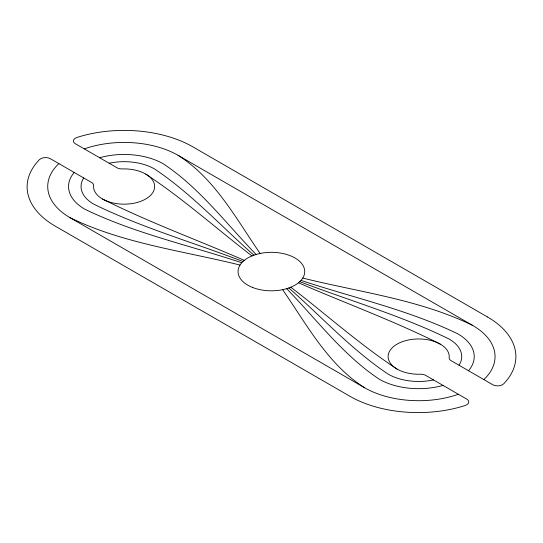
<?xml version="1.0" encoding="UTF-8"?>
<svg xmlns="http://www.w3.org/2000/svg" width="543" height="543" viewBox="0 0 543 543"><rect width="100%" height="100%" fill="white"/><g stroke="black" fill="none" stroke-linecap="round" stroke-linejoin="round"><path stroke-width="0.81" d="M302.75 278.07C359.575 292.215 419.576 299.519 472.681 325.427A76.38 44.098 0 0 1 483.854 379.591M240.02 265.065C183.195 250.92 123.193 243.61 70.088 217.709A76.38 44.098 0 0 1 58.915 163.545M301.005 280.385C353.344 297.781 408.132 309.775 457.953 333.925A55.549 32.071 0 0 1 468.534 370.74M241.764 262.744C189.426 245.348 134.637 233.361 84.817 209.204A55.549 32.071 0 0 1 74.181 172.457M299.777 281.641C349.516 300.693 401.202 315.551 449.115 339.029A43.046 24.856 0 0 1 459.039 365.249M242.992 261.495C193.254 242.443 141.567 227.585 93.654 204.107A43.046 24.856 0 0 1 83.697 177.948M244.309 260.348C197.109 239.809 148.511 222.135 102.491 199.003M298.46 282.788C345.66 303.327 394.259 320.994 440.278 344.133M84.28 148.897A76.38 44.098 0 0 1 178.104 155.352L472.681 325.427M70.088 217.709L364.665 387.783A76.38 44.098 0 0 0 458.489 394.238M145.694 174.059C183.066 198.643 216.542 228.698 251.952 255.936M397.076 369.077C359.704 344.493 326.228 314.438 290.817 287.199M178.104 155.352C214.804 178.538 236.11 218.686 260.124 253.459M364.665 387.783C327.965 364.597 306.659 324.449 282.645 289.677M253.934 255.176C221.089 226.248 191.082 193.342 154.531 168.954A43.046 24.856 0 0 0 109.123 163.226M288.835 287.96C321.68 316.881 351.688 349.787 388.238 374.181A43.046 24.856 0 0 0 433.545 379.93M256.106 254.463C226.139 223.587 199.593 187.851 163.368 163.85A55.549 32.071 0 0 0 99.613 157.742M286.663 288.666C316.63 319.549 343.176 355.285 379.401 379.279A55.549 32.071 0 0 0 443.054 385.421M487.41 316.922L192.833 146.848A97.204 56.119 0 0 0 76.95 137.447A6.944 4.011 0 0 0 75.077 143.59L116.976 167.753A6.944 4.011 0 0 0 122.29 168.921A30.551 17.641 0 0 1 154.64 186.161A30.551 17.641 0 0 1 123.56 204.168A30.551 17.641 0 0 1 93.593 185.55A6.944 4.011 0 0 0 91.57 182.489L50.431 158.739A6.944 4.011 0 0 0 39.435 159.642A96.396 55.651 0 0 0 55.359 226.214L349.936 396.288A96.396 55.651 0 0 0 465.242 405.478A6.944 4.011 0 0 0 466.804 399.132L425.671 375.383A6.944 4.011 0 0 0 420.377 374.215A30.551 17.641 0 0 1 388.13 356.914A30.551 17.641 0 0 1 419.311 338.968A30.551 17.641 0 0 1 449.17 357.647A6.944 4.011 0 0 0 451.192 360.715L493.051 384.906A6.944 4.011 0 0 0 503.687 383.826A97.204 56.119 0 0 0 487.41 316.922M252.705 287.505A33.327 19.243 0 0 0 304.63 272.939A33.327 19.243 0 0 0 256.825 254.26A33.327 19.243 0 0 0 252.705 287.505"/></g></svg>
